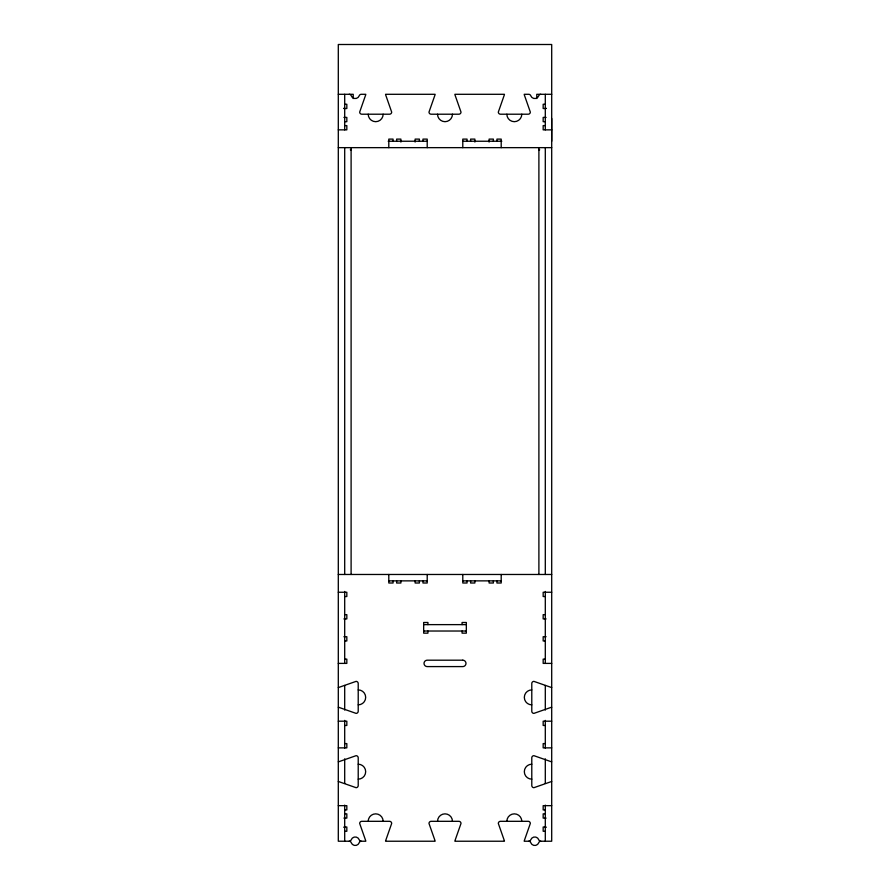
<?xml version="1.0" encoding="UTF-8"?>
<svg xmlns="http://www.w3.org/2000/svg" width="890" height="890" viewBox="0 0 890 890"><rect width="100%" height="100%" fill="white"/><g stroke="black" fill="none" stroke-linecap="round" stroke-linejoin="round"><path stroke-width="1.33" d="M551.7 141.243L551.7 118.481M551.7 94.296L551.7 44.5L338.3 44.5L338.3 841.228L349.203 841.228A2.136 2.136 0 0 1 351.205 842.652A4.272 4.272 0 0 0 359.26 842.652A2.136 2.136 0 0 1 361.273 841.228L365.768 841.228A2.136 2.136 0 0 0 365.679 840.616L359.671 823.45A2.136 2.136 0 0 1 361.807 821.314L389.553 821.314A2.136 2.136 0 0 1 391.678 823.45L385.67 840.616A2.136 2.136 0 0 0 385.581 841.228L435.099 841.228A2.136 2.136 0 0 0 435.01 840.616L428.991 823.45A2.136 2.136 0 0 1 431.127 821.314L458.873 821.314A2.136 2.136 0 0 1 461.009 823.45L454.99 840.616A2.136 2.136 0 0 0 454.901 841.228L504.419 841.228A2.136 2.136 0 0 0 504.33 840.616L498.322 823.45A2.136 2.136 0 0 1 500.447 821.314L528.193 821.314A2.136 2.136 0 0 1 530.329 823.45L524.321 840.616A2.136 2.136 0 0 0 524.232 841.228L528.727 841.228A2.136 2.136 0 0 1 530.74 842.652A4.272 4.272 0 0 0 538.795 842.652A2.136 2.136 0 0 1 540.797 841.228L551.7 841.228L551.7 94.296L536.77 94.296L536.77 98.567M338.3 94.296L353.23 94.296L353.23 98.567M344.697 104.252L346.833 104.252L346.833 108.524L343.896 108.524M545.303 104.252L543.167 104.252L543.167 108.524L546.104 108.524M343.896 108.257L344.697 108.257M545.303 108.257L546.104 108.257M343.896 117.413L346.833 117.413L346.833 121.685L344.697 121.685M546.104 117.413L543.167 117.413L543.167 121.685L545.303 121.685M344.697 125.601L346.833 125.601L346.833 129.862L338.3 129.862M545.303 125.601L543.167 125.601L543.167 129.862L551.7 129.862M388.185 141.243L427.211 141.243M462.789 141.243L501.815 141.243M338.3 147.651L551.7 147.651M350.304 149.787L351.105 149.787M538.895 149.787L539.696 149.787M338.3 574.473L551.7 574.473M388.797 580.87L427.211 580.87M462.789 580.87L501.204 580.87M338.3 592.25L346.833 592.25L346.833 596.523L344.697 596.523M551.7 592.25L543.167 592.25L543.167 596.523L545.303 596.523M344.697 614.656L346.833 614.656L346.833 618.928L343.896 618.928M545.303 614.656L543.167 614.656L543.167 618.928L546.104 618.928M423.662 624.624L466.338 624.624M423.662 631.021L466.338 631.021M343.896 636.717L346.833 636.717L346.833 640.978L344.697 640.978M546.104 636.717L543.167 636.717L543.167 640.978L545.303 640.978M344.697 659.123L346.833 659.123L346.833 663.395L338.3 663.395M545.303 659.123L543.167 659.123L543.167 663.395L551.7 663.395M338.3 721.189L346.833 721.189L346.833 725.461L344.697 725.461M551.7 721.189L543.167 721.189L543.167 725.461L545.303 725.461M344.697 743.595L346.833 743.595L346.833 747.867L338.3 747.867M545.303 743.595L543.167 743.595L543.167 747.867L551.7 747.867M338.3 805.661L346.833 805.661L346.833 809.933L344.697 809.933M551.7 805.661L543.167 805.661L543.167 809.933L545.303 809.933M344.697 813.849L346.833 813.849L346.833 818.11L343.896 818.11M545.303 813.849L543.167 813.849L543.167 818.11L546.104 818.11M344.163 826.999L346.833 826.999L346.833 831.271L344.697 831.271M545.837 826.999L543.167 826.999L543.167 831.271L545.303 831.271M343.896 827.266L344.697 827.266M545.303 827.266L546.104 827.266M545.303 94.296L545.303 129.862M545.303 147.651L545.303 574.473M545.303 591.45L545.303 663.395M545.303 685.445L545.303 710.075M545.303 720.388L545.303 748.134M545.303 758.836L545.303 783.411M545.303 805.127L545.303 841.228M538.895 147.651L538.895 574.473M501.204 147.651L501.204 139.107L496.932 139.107L496.932 141.243M501.204 574.473L501.204 583.006L496.932 583.006L496.932 580.87M493.372 141.243L493.372 139.107L489.099 139.107L489.099 142.044M493.372 580.87L493.372 583.006L489.099 583.006L489.099 580.87M474.882 142.044L474.882 139.107L470.61 139.107L470.61 141.243M474.882 580.87L474.882 583.006L470.61 583.006L470.61 580.87M467.05 141.243L467.05 139.107L462.789 139.107L462.789 147.651M467.05 580.87L467.05 583.006L462.789 583.006L462.789 574.473M462.077 624.624L462.077 622.488L466.338 622.488L466.338 633.157L462.077 633.157L462.077 631.021M427.923 624.624L427.923 622.488L423.662 622.488L423.662 633.157L427.923 633.157L427.923 631.021M427.211 147.651L427.211 139.107L422.95 139.107L422.95 141.243M427.211 574.473L427.211 583.006L422.95 583.006L422.95 580.87M419.39 141.243L419.39 139.107L415.118 139.107L415.118 142.044M419.39 580.87L419.39 583.006L415.118 583.006L415.118 580.87M400.901 142.044L400.901 139.107L396.628 139.107L396.628 141.243M400.901 580.87L400.901 583.006L396.628 583.006L396.628 580.87M393.069 141.243L393.069 139.107L388.797 139.107L388.797 147.651M393.069 580.87L393.069 583.006L388.797 583.006L388.797 574.473M351.105 147.651L351.105 574.473M344.697 94.296L344.697 129.862M344.697 147.651L344.697 574.473M344.697 591.45L344.697 663.395M344.697 685.445L344.697 710.075M344.697 720.388L344.697 748.134M344.697 758.836L344.697 783.411M344.697 805.127L344.697 841.228M349.203 94.296A2.136 2.136 0 0 1 351.205 95.72A4.272 4.272 0 0 0 359.26 95.72A2.136 2.136 0 0 1 361.273 94.296L365.768 94.296A2.136 2.136 0 0 1 365.679 94.907L359.671 112.084A2.136 2.136 0 0 0 361.807 114.209L389.553 114.209A2.136 2.136 0 0 0 391.678 112.084L385.67 94.907A2.136 2.136 0 0 1 385.581 94.296L435.099 94.296A2.136 2.136 0 0 1 435.01 94.907L428.991 112.084A2.136 2.136 0 0 0 431.127 114.209L458.873 114.209A2.136 2.136 0 0 0 461.009 112.084L454.99 94.907A2.136 2.136 0 0 1 454.901 94.296L504.419 94.296A2.136 2.136 0 0 1 504.33 94.907L498.322 112.084A2.136 2.136 0 0 0 500.447 114.209L528.193 114.209A2.136 2.136 0 0 0 530.329 112.084L524.321 94.907A2.136 2.136 0 0 1 524.232 94.296L528.727 94.296A2.136 2.136 0 0 1 530.74 95.72A4.272 4.272 0 0 0 538.795 95.72A2.136 2.136 0 0 1 540.797 94.296M452.465 114.209A7.465 7.465 0 0 1 445 121.685A7.465 7.465 0 0 1 437.535 114.209M383.145 114.209A7.465 7.465 0 0 1 375.68 121.685A7.465 7.465 0 0 1 368.204 114.209M521.796 114.209A7.465 7.465 0 0 1 514.32 121.685A7.465 7.465 0 0 1 506.855 114.209M368.204 821.314A7.465 7.465 0 0 1 375.68 813.849A7.465 7.465 0 0 1 383.145 821.314M437.535 821.314A7.465 7.465 0 0 1 445 813.849A7.465 7.465 0 0 1 452.465 821.314M506.855 821.314A7.465 7.465 0 0 1 514.32 813.849A7.465 7.465 0 0 1 521.796 821.314M551.7 687.469A2.136 2.136 0 0 1 551.099 687.38L533.922 681.373A2.136 2.136 0 0 0 531.786 683.498L531.786 711.244A2.136 2.136 0 0 0 533.922 713.38L551.099 707.372A2.136 2.136 0 0 1 551.7 707.283M551.7 761.773A2.136 2.136 0 0 1 551.099 761.684L533.922 755.677A2.136 2.136 0 0 0 531.786 757.813L531.786 785.547A2.136 2.136 0 0 0 533.922 787.683L551.099 781.676A2.136 2.136 0 0 1 551.7 781.587M338.3 781.587A2.136 2.136 0 0 1 338.901 781.676L356.078 787.683A2.136 2.136 0 0 0 358.214 785.547L358.214 757.813A2.136 2.136 0 0 0 356.078 755.677L338.901 761.684A2.136 2.136 0 0 1 338.3 761.773M338.3 707.283A2.136 2.136 0 0 1 338.901 707.372L356.078 713.38A2.136 2.136 0 0 0 358.214 711.244L358.214 683.498A2.136 2.136 0 0 0 356.078 681.373L338.901 687.38A2.136 2.136 0 0 1 338.3 687.469M358.214 689.906A7.465 7.465 0 0 1 365.679 697.371A7.465 7.465 0 0 1 358.214 704.847M358.214 764.21A7.465 7.465 0 0 1 365.679 771.674A7.465 7.465 0 0 1 358.214 779.151M531.786 779.151A7.465 7.465 0 0 1 524.321 771.674A7.465 7.465 0 0 1 531.786 764.21M531.786 704.847A7.465 7.465 0 0 1 524.321 697.371A7.465 7.465 0 0 1 531.786 689.906M528.727 841.228A2.136 2.136 0 0 0 530.74 839.804A4.272 4.272 0 0 1 538.795 839.804A2.136 2.136 0 0 0 540.797 841.228M349.203 841.228A2.136 2.136 0 0 0 351.205 839.804A4.272 4.272 0 0 1 359.26 839.804A2.136 2.136 0 0 0 361.273 841.228M462.789 660.191L427.211 660.191A3.204 3.204 0 0 0 424.018 663.395A3.204 3.204 0 0 0 427.211 666.588L462.789 666.588A3.204 3.204 0 0 0 465.982 663.395A3.204 3.204 0 0 0 462.789 660.191"/></g></svg>
